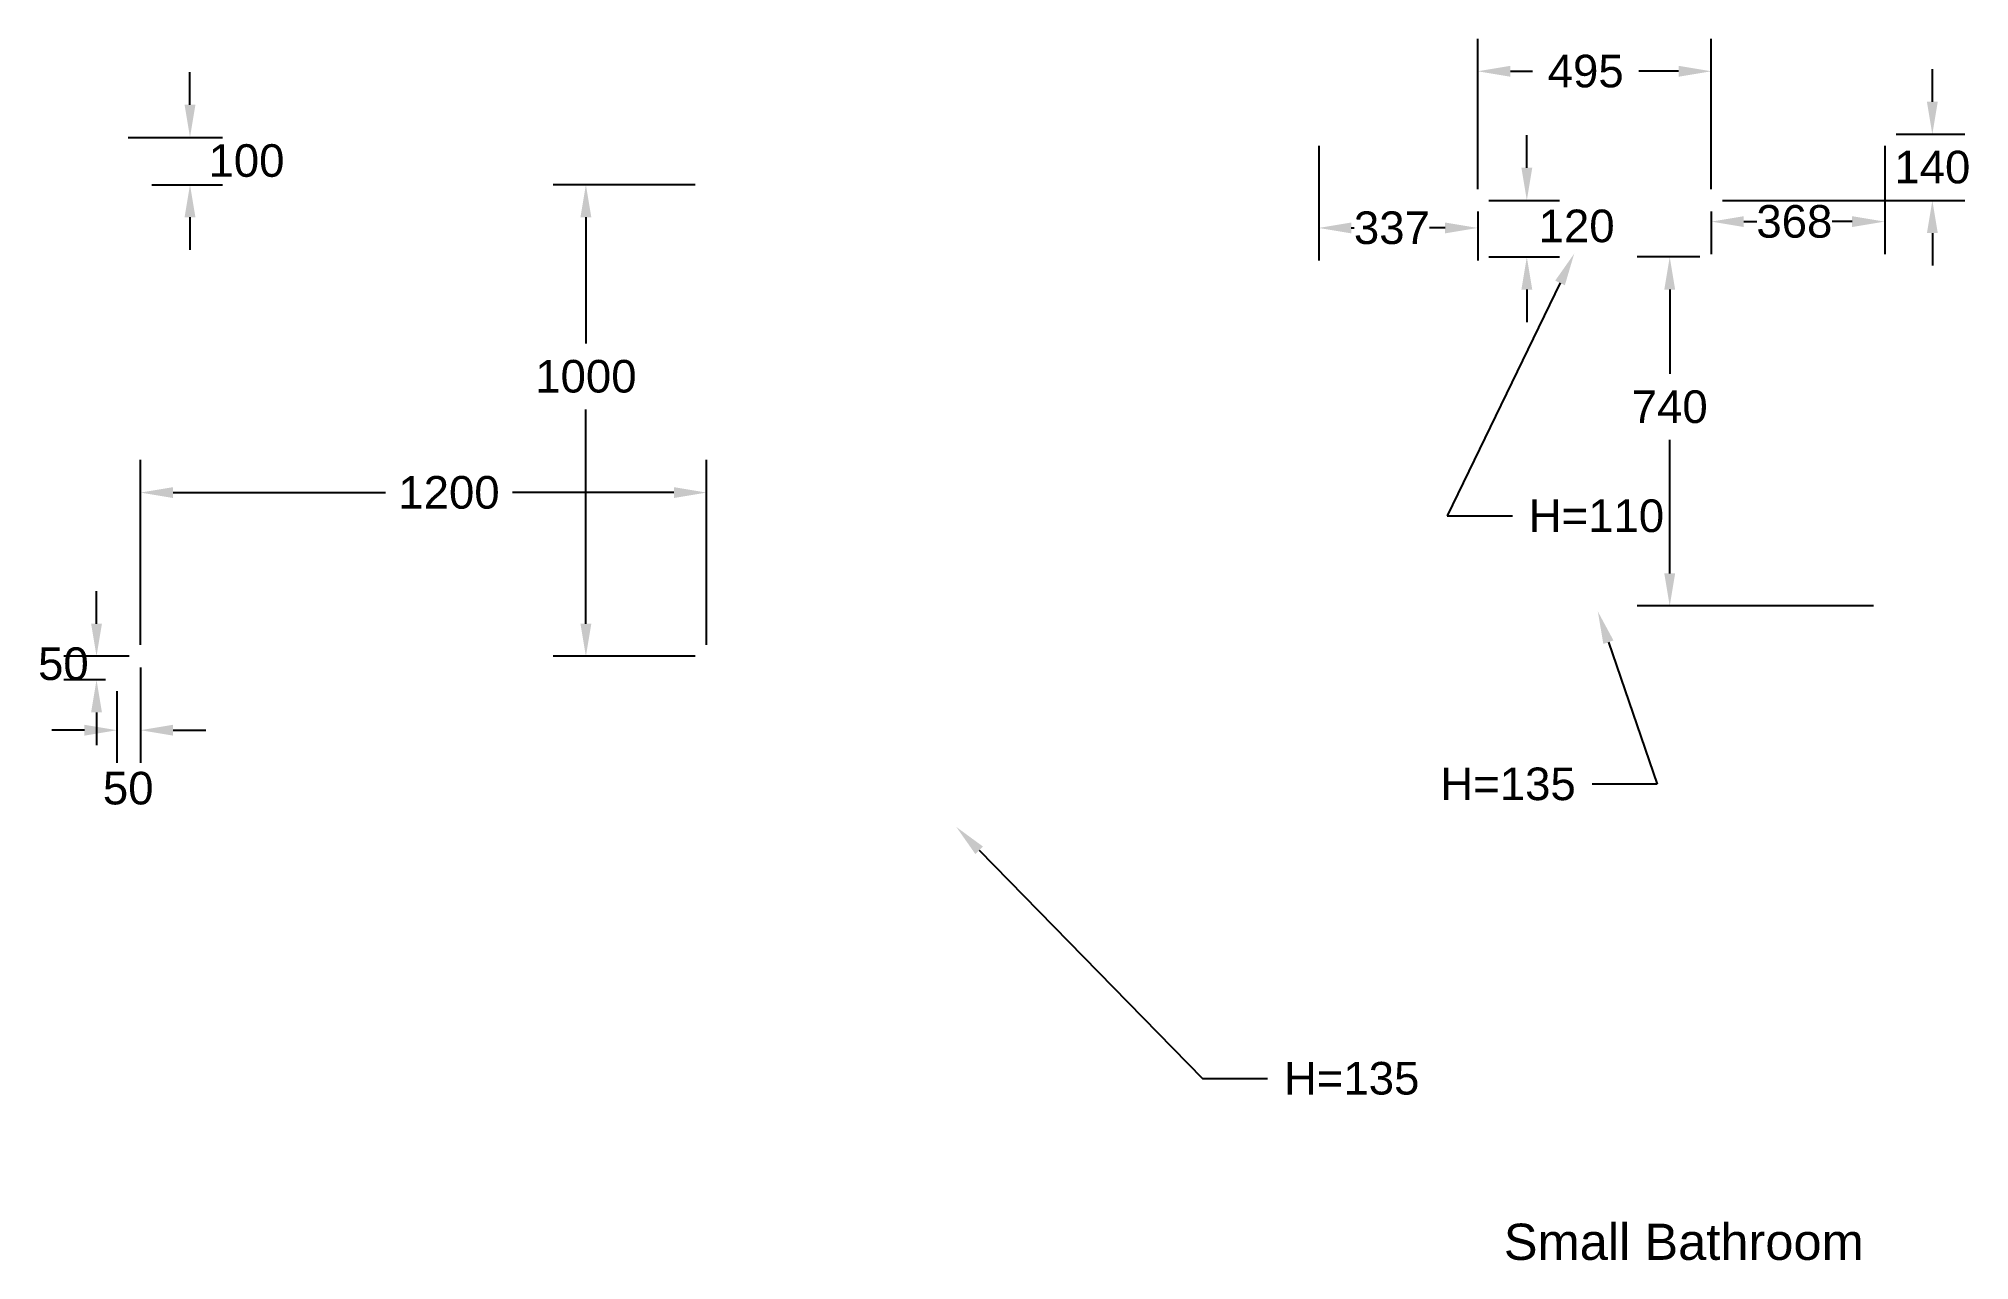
# Paper-space layout 'SmallBathroom' of a CAD drawing. Header units: inches. Extents: x 0.2 to 10.8, y 0.6 to 7.3.
import ezdxf
from ezdxf import colors
from ezdxf.entities.mleader import LeaderData, LeaderLine
from ezdxf.math import Vec2, Vec3

# ---------------------------------------------------------------- set-up
doc = ezdxf.new("R2010")
doc.units = ezdxf.units.IN
doc.header["$MEASUREMENT"] = 0
doc.layers.add('FL Annotation', color=251, linetype='Continuous')
doc.styles.get("Standard").update_dxf_attribs({"font": 'arial.ttf'})
doc.dimstyles.get("Standard").update_dxf_attribs({"dimtxt": 0.18, "dimasz": 0.18, "dimexe": 0.18, "dimexo": 0.0625, "dimgap": 0.09, "dimtad": 0, "dimtih": 1, "dimtoh": 1, "dimdec": 0, "dimzin": 0, "dimdsep": 46, "dimtxsty": 'Standard', "dimcen": 0.09, "dimadec": 0, "dimazin": 0, "dimtfac": 1, "dimtdec": 0, "dimtofl": 0, "dimtmove": 0, "dimatfit": 3, "dimfxl": 1, "dimtolj": 1, "dimtzin": 0, "dimarcsym": 0})

# ---------------------------------------------------------------- blocks, each defined once
blk = doc.blocks.new('*D49')
at = {"layer": 'FL Annotation', "color": 0, "lineweight": -2, "transparency": 16777216}
for p, q in [((0.498, 4.085), (0.498, 4.265)), ((0.679, 3.905), (0.318, 3.905)), ((0.548, 3.775), (0.318, 3.775)), ((0.498, 3.595), (0.498, 3.415))]:
    blk.add_line(p, q, dxfattribs=at)
at = {"layer": 'FL Annotation', "color": 0, "transparency": 16777216}
for points in [[(0.468, 4.085), (0.528, 4.085), (0.498, 3.905)], [(0.468, 3.595), (0.528, 3.595), (0.498, 3.775)]]:
    blk.add_solid(points, dxfattribs=at)
at = {"layer": 'FL Annotation', "color": 0, "transparency": 16777216, "insert": (0.315, 3.863), "char_height": 0.18, "attachment_point": 5}
blk.add_mtext('\\A1;50', dxfattribs=at)
blk = doc.blocks.new('*D50')
at = {"layer": 'FL Annotation', "color": 0, "lineweight": -2, "transparency": 16777216}
for p, q in [((0.741, 3.843), (0.741, 3.317)), ((0.611, 3.712), (0.611, 3.317)), ((0.431, 3.497), (0.251, 3.497)), ((0.921, 3.497), (1.101, 3.497))]:
    blk.add_line(p, q, dxfattribs=at)
at = {"layer": 'FL Annotation', "color": 0, "transparency": 16777216}
for points in [[(0.431, 3.527), (0.431, 3.467), (0.611, 3.497)], [(0.921, 3.527), (0.921, 3.467), (0.741, 3.497)]]:
    blk.add_solid(points, dxfattribs=at)
at = {"layer": 'FL Annotation', "color": 0, "transparency": 16777216, "insert": (0.673, 3.176), "char_height": 0.18, "attachment_point": 5}
blk.add_mtext('\\A1;50', dxfattribs=at)
blk = doc.blocks.new('*D51')
at = {"layer": 'FL Annotation', "color": 0, "lineweight": -2, "transparency": 16777216}
for p, q in [((1.014, 6.95), (1.014, 7.13)), ((0.673, 6.77), (1.194, 6.77)), ((0.804, 6.509), (1.194, 6.509)), ((1.014, 6.329), (1.014, 6.149))]:
    blk.add_line(p, q, dxfattribs=at)
at = {"layer": 'FL Annotation', "color": 0, "transparency": 16777216}
for points in [[(0.984, 6.95), (1.044, 6.95), (1.014, 6.77)], [(0.984, 6.329), (1.044, 6.329), (1.014, 6.509)]]:
    blk.add_solid(points, dxfattribs=at)
at = {"layer": 'FL Annotation', "color": 0, "transparency": 16777216, "insert": (1.326, 6.641), "char_height": 0.18, "attachment_point": 5}
blk.add_mtext('\\A1;100', dxfattribs=at)
blk = doc.blocks.new('*D52')
at = {"layer": 'FL Annotation', "color": 0, "lineweight": -2, "transparency": 16777216}
for p, q in [((0.741, 3.968), (0.741, 4.989)), ((3.866, 3.968), (3.866, 4.989)), ((0.921, 4.809), (2.094, 4.809)), ((3.686, 4.809), (2.794, 4.809))]:
    blk.add_line(p, q, dxfattribs=at)
at = {"layer": 'FL Annotation', "color": 0, "transparency": 16777216}
for points in [[(0.921, 4.839), (0.921, 4.779), (0.741, 4.809)], [(3.686, 4.839), (3.686, 4.779), (3.866, 4.809)]]:
    blk.add_solid(points, dxfattribs=at)
at = {"layer": 'FL Annotation', "color": 0, "transparency": 16777216, "insert": (2.444, 4.809), "char_height": 0.18, "attachment_point": 5}
blk.add_mtext('\\A1;1200', dxfattribs=at)
blk = doc.blocks.new('*D53')
at = {"layer": 'FL Annotation', "color": 0, "lineweight": -2, "transparency": 16777216}
for p, q in [((3.804, 6.509), (3.02, 6.509)), ((3.2, 6.329), (3.2, 5.632)), ((3.2, 4.085), (3.2, 5.268)), ((3.804, 3.905), (3.02, 3.905))]:
    blk.add_line(p, q, dxfattribs=at)
at = {"layer": 'FL Annotation', "color": 0, "transparency": 16777216}
for points in [[(3.17, 6.329), (3.23, 6.329), (3.2, 6.509)], [(3.17, 4.085), (3.23, 4.085), (3.2, 3.905)]]:
    blk.add_solid(points, dxfattribs=at)
at = {"layer": 'FL Annotation', "color": 0, "transparency": 16777216, "insert": (3.2, 5.45), "char_height": 0.18, "attachment_point": 5}
blk.add_mtext('\\A1;1000', dxfattribs=at)
blk = doc.blocks.new('*D54')
at = {"layer": 'FL Annotation', "color": 0, "lineweight": -2, "transparency": 16777216}
for p, q in [((10.634, 6.967), (10.634, 7.147)), ((10.434, 6.787), (10.814, 6.787)), ((9.475, 6.422), (10.814, 6.422)), ((10.634, 6.242), (10.634, 6.062))]:
    blk.add_line(p, q, dxfattribs=at)
at = {"layer": 'FL Annotation', "color": 0, "transparency": 16777216}
for points in [[(10.604, 6.967), (10.664, 6.967), (10.634, 6.787)], [(10.604, 6.242), (10.664, 6.242), (10.634, 6.422)]]:
    blk.add_solid(points, dxfattribs=at)
at = {"layer": 'FL Annotation', "color": 0, "transparency": 16777216, "insert": (10.634, 6.605), "char_height": 0.18, "attachment_point": 5}
blk.add_mtext('\\A1;140', dxfattribs=at)
blk = doc.blocks.new('*D55')
at = {"layer": 'FL Annotation', "color": 0, "lineweight": -2, "transparency": 16777216}
for p, q in [((9.35, 6.11), (9.004, 6.11)), ((9.184, 5.93), (9.184, 5.464)), ((9.184, 4.363), (9.184, 5.101)), ((10.309, 4.183), (9.004, 4.183))]:
    blk.add_line(p, q, dxfattribs=at)
at = {"layer": 'FL Annotation', "color": 0, "transparency": 16777216}
for points in [[(9.154, 5.93), (9.214, 5.93), (9.184, 6.11)], [(9.154, 4.363), (9.214, 4.363), (9.184, 4.183)]]:
    blk.add_solid(points, dxfattribs=at)
at = {"layer": 'FL Annotation', "color": 0, "transparency": 16777216, "insert": (9.184, 5.282), "char_height": 0.18, "attachment_point": 5}
blk.add_mtext('\\A1;740', dxfattribs=at)
blk = doc.blocks.new('*D56')
at = {"layer": 'FL Annotation', "color": 0, "lineweight": -2, "transparency": 16777216}
for p, q in [((7.246, 6.724), (7.246, 6.09)), ((8.124, 6.36), (8.124, 6.09)), ((7.426, 6.27), (7.442, 6.27)), ((7.944, 6.27), (7.857, 6.27))]:
    blk.add_line(p, q, dxfattribs=at)
at = {"layer": 'FL Annotation', "color": 0, "transparency": 16777216}
for points in [[(7.426, 6.3), (7.426, 6.24), (7.246, 6.27)], [(7.944, 6.3), (7.944, 6.24), (8.124, 6.27)]]:
    blk.add_solid(points, dxfattribs=at)
at = {"layer": 'FL Annotation', "color": 0, "transparency": 16777216, "insert": (7.65, 6.27), "char_height": 0.18, "attachment_point": 5}
blk.add_mtext('\\A1;337', dxfattribs=at)
blk = doc.blocks.new('*D57')
at = {"layer": 'FL Annotation', "color": 0, "lineweight": -2, "transparency": 16777216}
for p, q in [((10.371, 6.724), (10.371, 6.125)), ((9.413, 6.36), (9.413, 6.125)), ((9.593, 6.305), (9.664, 6.305)), ((10.191, 6.305), (10.08, 6.305))]:
    blk.add_line(p, q, dxfattribs=at)
at = {"layer": 'FL Annotation', "color": 0, "transparency": 16777216}
for points in [[(9.593, 6.335), (9.593, 6.275), (9.413, 6.305)], [(10.191, 6.335), (10.191, 6.275), (10.371, 6.305)]]:
    blk.add_solid(points, dxfattribs=at)
at = {"layer": 'FL Annotation', "color": 0, "transparency": 16777216, "insert": (9.872, 6.305), "char_height": 0.18, "attachment_point": 5}
blk.add_mtext('\\A1;368', dxfattribs=at)
blk = doc.blocks.new('*D58')
at = {"layer": 'FL Annotation', "color": 0, "lineweight": -2, "transparency": 16777216}
for p, q in [((8.124, 6.485), (8.124, 7.315)), ((9.413, 6.485), (9.413, 7.315)), ((8.304, 7.135), (8.427, 7.135)), ((9.233, 7.135), (9.014, 7.135))]:
    blk.add_line(p, q, dxfattribs=at)
at = {"layer": 'FL Annotation', "color": 0, "transparency": 16777216}
for points in [[(8.304, 7.165), (8.304, 7.105), (8.124, 7.135)], [(9.233, 7.165), (9.233, 7.105), (9.413, 7.135)]]:
    blk.add_solid(points, dxfattribs=at)
at = {"layer": 'FL Annotation', "color": 0, "transparency": 16777216, "insert": (8.72, 7.135), "char_height": 0.18, "attachment_point": 5}
blk.add_mtext('\\A1;495', dxfattribs=at)
blk = doc.blocks.new('*D59')
at = {"layer": 'FL Annotation', "color": 0, "lineweight": -2, "transparency": 16777216}
for p, q in [((8.395, 6.602), (8.395, 6.782)), ((8.186, 6.422), (8.575, 6.422)), ((8.186, 6.11), (8.575, 6.11)), ((8.395, 5.93), (8.395, 5.75))]:
    blk.add_line(p, q, dxfattribs=at)
at = {"layer": 'FL Annotation', "color": 0, "transparency": 16777216}
for points in [[(8.365, 6.602), (8.425, 6.602), (8.395, 6.422)], [(8.365, 5.93), (8.425, 5.93), (8.395, 6.11)]]:
    blk.add_solid(points, dxfattribs=at)
at = {"layer": 'FL Annotation', "color": 0, "transparency": 16777216, "insert": (8.67, 6.28), "char_height": 0.18, "attachment_point": 5}
blk.add_mtext('\\A1;120', dxfattribs=at)

psp = doc.layouts.new('SmallBathroom')

# ---------------------------------------------------------------- texts
at = {"layer": 'FL Annotation', "color": 0, "insert": (8.2679, 0.7727), "char_height": 0.2, "attachment_point": 1}
psp.add_mtext_dynamic_manual_height_columns('Small Bathroom', width=2.450107, gutter_width=1, heights=[0], dxfattribs=at)

# ---------------------------------------------------------------- dimensions: what is measured, and where the dimension line sits
at = {"layer": 'FL Annotation', "color": 252}
for base, p1, p2, override, picture, middle in [((8.1239, 7.1354), (9.4129, 6.4223), (8.1239, 6.4223), {"dimlfac": -384}, '*D58', (8.7204, 7.1354)), ((8.1239, 6.2698), (7.2463, 6.7869), (8.1239, 6.4223), {"dimgap": 0.009, "dimlfac": -384}, '*D56', (7.6496, 6.2698)), ((10.3713, 6.3051), (9.4129, 6.4223), (10.3713, 6.7869), {"dimgap": 0.009, "dimlfac": -384}, '*D57', (9.8724, 6.3051)), ((3.866, 4.8094), (0.741, 3.9052), (3.866, 3.9052), {"dimlfac": -384}, '*D52', (2.4441, 4.8094)), ((0.6108, 3.4969), (0.741, 3.9052), (0.6108, 3.775), {"dimlfac": -384, "dimtmove": 2}, '*D50', (0.6733, 3.1764))]:
    dim = psp.add_linear_dim(base=base, p1=p1, p2=p2, dimstyle='Standard', override=override, dxfattribs=at)
    dim.commit()
    dim.dimension.update_dxf_attribs({"geometry": picture, "text_midpoint": middle, "dimtype": 160})
for base, p1, p2, override, picture, middle in [((10.634, 6.7869), (9.4129, 6.4223), (10.3713, 6.7869), {"dimlfac": -384}, '*D54', (10.634, 6.6046)), ((1.0137, 6.7697), (0.741, 6.5093), (0.6108, 6.7697), {"dimlfac": -384, "dimtmove": 2}, '*D51', (1.3257, 6.6408)), ((8.3953, 6.1098), (8.1239, 6.4223), (8.1239, 6.1098), {"dimlfac": -384, "dimtmove": 2}, '*D59', (8.6698, 6.2803)), ((3.1997, 3.9052), (3.866, 6.5093), (3.866, 3.9052), {"dimlfac": -384}, '*D53', (3.1997, 5.4503)), ((9.1838, 4.1827), (9.4129, 6.1098), (10.3713, 4.1827), {"dimlfac": -384}, '*D55', (9.1838, 5.2825)), ((0.4977, 3.775), (0.741, 3.9052), (0.6108, 3.775), {"dimlfac": -384, "dimtmove": 2}, '*D49', (0.3145, 3.8631))]:
    dim = psp.add_linear_dim(base=base, p1=p1, p2=p2, angle=90, dimstyle='Standard', override=override, dxfattribs=at)
    dim.commit()
    dim.dimension.update_dxf_attribs({"geometry": picture, "text_midpoint": middle, "dimtype": 160})

# ---------------------------------------------------------------- leaders
ml = psp.add_multileader_mtext('Standard', dxfattribs=at)
ml.set_content('H=110', color=252)
ml.set_leader_properties()
ml.build(insert=Vec2(0, 0))
ml.multileader.update_dxf_attribs({"dogleg_length": 0.36, "arrow_head_size": 0.18})
ctx = ml.context
ctx.base_point, ctx.char_height, ctx.arrow_head_size, ctx.landing_gap_size, ctx.plane_origin = Vec3(8.3152, 4.6797), 0.18, 0.18, 0.09, Vec3(8.0687, 5.9537)
notes = []
notes.append((ctx, [(0, (1, 1, 0), (7.9552, 4.6797), (1, 0), 0.36, [(0, [(8.6568, 6.1285)], 0, [])])]))
ctx.mtext.insert, ctx.mtext.flow_direction = Vec3(8.4052, 4.7712), 5
ml = psp.add_multileader_mtext('Standard', dxfattribs=at)
ml.set_content('H=135', color=252)
ml.set_leader_properties()
ml.build(insert=Vec2(0, 0))
ml.multileader.update_dxf_attribs({"dogleg_length": 0.36, "arrow_head_size": 0.18})
ctx = ml.context
ctx.base_point, ctx.char_height, ctx.arrow_head_size, ctx.landing_gap_size, ctx.plane_origin = Vec3(7.8573, 3.1993), 0.18, 0.18, 0.09, Vec3(10.3369, 4.1177)
ctx.text_align_type = 2
notes.append((ctx, [(0, (1, 1, 0), (9.1151, 3.1993), (-1, 0), 0.36, [(0, [(8.7869, 4.1531)], 0, [])])]))
ctx.mtext.insert, ctx.mtext.alignment, ctx.mtext.flow_direction = Vec3(8.6651, 3.2909), 3, 5
ml = psp.add_multileader_mtext('Standard', dxfattribs=at)
ml.set_content('H=135', color=252)
ml.set_leader_properties()
ml.build(insert=Vec2(0, 0))
ml.multileader.update_dxf_attribs({"dogleg_length": 0.36, "arrow_head_size": 0.18})
ctx = ml.context
ctx.base_point, ctx.char_height, ctx.arrow_head_size, ctx.landing_gap_size, ctx.plane_origin = Vec3(6.9639, 1.5739), 0.18, 0.18, 0.09, Vec3(5.2453, 2.9627)
notes.append((ctx, [(0, (1, 1, 0), (6.6039, 1.5739), (1, 0), 0.36, [(0, [(5.2453, 2.9627)], 0, [])])]))
ctx.mtext.insert, ctx.mtext.flow_direction = Vec3(7.0539, 1.6655), 5
for ctx, leaders in notes:
    for number, flags, end, landing, length, lines in leaders:
        leader = LeaderData()
        leader.index, (leader.has_last_leader_line, leader.has_dogleg_vector, leader.attachment_direction) = number, flags
        leader.last_leader_point, leader.dogleg_vector, leader.dogleg_length = Vec3(end), Vec3(landing), length
        for number, points, colour, breaks in lines:
            line = LeaderLine()
            line.index, line.vertices, line.color, line.breaks = number, Vec3.list(points), colors.encode_raw_color(colour), breaks
            leader.lines.append(line)
        ctx.leaders.append(leader)

doc.saveas('drawing.dxf')
